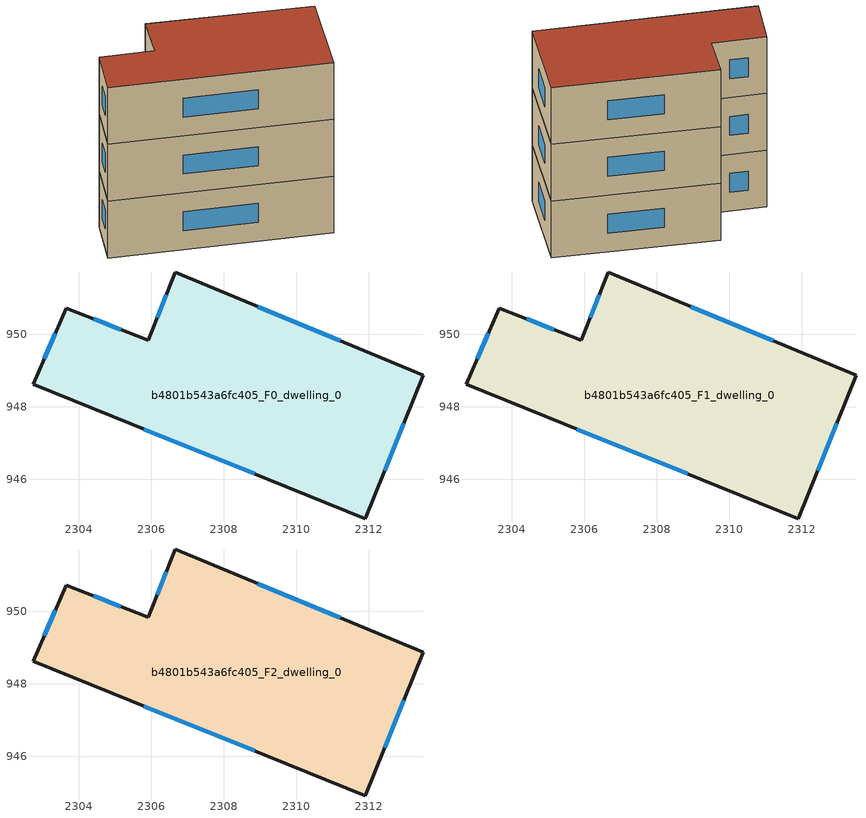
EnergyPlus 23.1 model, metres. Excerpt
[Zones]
b4801b543a6fc405_F0_dwelling_0
 floor ground (EU_floor_Construction): 2313.49,948.87 2311.9,944.91 2302.73,948.62 2303.65,950.72 2305.91,949.83 2306.65,951.71 z0
 wall outside (EU_wall_Construction): 2306.65,951.71 2305.91,949.83 2303.65,950.72 2302.73,948.62 2311.9,944.91 2313.49,948.87 2306.65,951.71 z0:3
 window (EU_Window_Construction): 2306.41,951.09 2306.16,950.46 / 2311.21,949.82 2308.93,950.77 / 2312.43,946.23 2312.96,947.55 / 2305.79,947.39 2308.85,946.15 / 2303.35,950.02 2303.04,949.32 / 2305.16,950.13 2304.41,950.43 z1:2
b4801b543a6fc405_F1_dwelling_0
 floor to b4801b543a6fc405_F0_dwelling_0 (EU_floor_Construction): 2313.49,948.87 2311.9,944.91 2302.73,948.62 2303.65,950.72 2305.91,949.83 2306.65,951.71 z3
 wall outside (EU_wall_Construction): 2306.65,951.71 2305.91,949.83 2303.65,950.72 2302.73,948.62 2311.9,944.91 2313.49,948.87 2306.65,951.71 z3:6
 window (EU_Window_Construction): 2306.41,951.09 2306.16,950.46 / 2311.21,949.82 2308.93,950.77 / 2312.43,946.23 2312.96,947.55 / 2305.79,947.39 2308.85,946.15 / 2303.35,950.02 2303.04,949.32 / 2305.16,950.13 2304.41,950.43 z4:5
b4801b543a6fc405_F2_dwelling_0
 floor to b4801b543a6fc405_F1_dwelling_0 (EU_floor_Construction): 2313.49,948.87 2311.9,944.91 2302.73,948.62 2303.65,950.72 2305.91,949.83 2306.65,951.71 z6
 wall outside (EU_wall_Construction): 2306.65,951.71 2305.91,949.83 2303.65,950.72 2302.73,948.62 2311.9,944.91 2313.49,948.87 2306.65,951.71 z6:9
 window (EU_Window_Construction): 2306.41,951.09 2306.16,950.46 / 2311.21,949.82 2308.93,950.77 / 2312.43,946.23 2312.96,947.55 / 2305.79,947.39 2308.85,946.15 / 2303.35,950.02 2303.04,949.32 / 2305.16,950.13 2304.41,950.43 z7:8
 roof outside (EU_roof_Construction): 2311.9,944.91 2313.49,948.87 2306.65,951.71 2305.91,949.83 2303.65,950.72 2302.73,948.62 z9
[Building]
EU S2 Campaign: North Axis=0; Terrain=City; Solar Distribution=FullExterior
[Site:Location]
Bologna: Latitude=44.5; Longitude=11.25; Time Zone=1; Elevation=37
[SizingPeriod:WeatherFileDays]
AnnualSizingPeriod: Begin Month=1; Begin Day of Month=1; End Month=12; End Day of Month=31; Day of Week for Start Day=Monday; Use Weather File Daylight Saving Period=No; Use Weather File Rain and Snow Indicators=No
[MATERIAL]
EU_InternalMass_Material: Roughness=MediumRough; Thickness=0.1; Conductivity=1; Density=1800; Specific Heat=900; Thermal Absorptance=0.9; Solar Absorptance=0.7; Visible Absorptance=0.7
[MATERIAL:NOMASS] Roughness=MediumRough; Thermal Absorptance=0.9; Solar Absorptance=0.7; Visible Absorptance=0.7
Name | Thermal Resistance
EU_wall_NoMass | 0.937881
EU_roof_NoMass | 0.548572
EU_floor_NoMass | 0.71348
[WINDOWMATERIAL:SIMPLEGLAZINGSYSTEM]
EU_Window_SimpleGlazing: UFactor=4.25633; Solar Heat Gain Coefficient=0.85; Visible Transmittance=0.85
[CONSTRUCTION]
EU_wall_Construction: EU_wall_NoMass
EU_roof_Construction: EU_roof_NoMass
EU_floor_Construction: EU_floor_NoMass
EU_Window_Construction: EU_Window_SimpleGlazing
EU_InternalMass_Construction: EU_InternalMass_Material
[ZONE] Type=1; Multiplier=1; Ceiling Height=autocalculate; Floor Area=autocalculate; Part of Total Floor Area=Yes
Name | Volume
b4801b543a6fc405_F0_dwelling_0 | 112.42
b4801b543a6fc405_F1_dwelling_0; b4801b543a6fc405_F2_dwelling_0 | 112.422
[INTERNALMASS] Construction=EU_InternalMass_Construction; Surface Area=37.4735
Name | Zone or ZoneList
b4801b543a6fc405_F0_dwelling_0_EU_InternalMass | b4801b543a6fc405_F0_dwelling_0
b4801b543a6fc405_F1_dwelling_0_EU_InternalMass | b4801b543a6fc405_F1_dwelling_0
b4801b543a6fc405_F2_dwelling_0_EU_InternalMass | b4801b543a6fc405_F2_dwelling_0
[OTHEREQUIPMENT] Fuel Type=Electricity; Design Level Calculation Method=Watts/Area; Power per Zone Floor Area=1; Fraction Latent=0; Fraction Radiant=0; Fraction Lost=0; Carbon Dioxide Generation Rate=0; EndUse Subcategory=EU_Step8_InternalGains
Name | Zone or ZoneList or Space or SpaceList | Schedule
EU_Step8_InternalGain_b4801b543a6fc405_F0_dwelling_0_f000 | b4801b543a6fc405_F0_dwelling_0 | EU_Step8_GainSchedule_b4801b543a6fc405_F0_dwelling_0_f000
EU_Step8_InternalGain_b4801b543a6fc405_F1_dwelling_0_f000 | b4801b543a6fc405_F1_dwelling_0 | EU_Step8_GainSchedule_b4801b543a6fc405_F1_dwelling_0_f000
EU_Step8_InternalGain_b4801b543a6fc405_F2_dwelling_0_f000 | b4801b543a6fc405_F2_dwelling_0 | EU_Step8_GainSchedule_b4801b543a6fc405_F2_dwelling_0_f000
[ZONEVENTILATION:DESIGNFLOWRATE] Schedule=EU_AlwaysOn; Design Flow Rate Calculation Method=AirChanges/Hour; Air Changes per Hour=0.687892; Ventilation Type=Natural; Fan Pressure Rise=0; Fan Total Efficiency=1; Constant Term Coefficient=1; Temperature Term Coefficient=0; Velocity Term Coefficient=0; Velocity Squared Term Coefficient=0; Minimum Indoor Temperature=-100; Maximum Indoor Temperature=100; Delta Temperature=-100; Minimum Outdoor Temperature=-100; Maximum Outdoor Temperature=100; Maximum Wind Speed=40
Name | Zone or ZoneList or Space or SpaceList
EU_ConstantAir_b4801b543a6fc405_F0_dwelling_0 | b4801b543a6fc405_F0_dwelling_0
EU_ConstantAir_b4801b543a6fc405_F1_dwelling_0 | b4801b543a6fc405_F1_dwelling_0
EU_ConstantAir_b4801b543a6fc405_F2_dwelling_0 | b4801b543a6fc405_F2_dwelling_0
[HVACTEMPLATE:THERMOSTAT] Constant Heating Setpoint=20; Constant Cooling Setpoint=50
EU_HeatOnly_b4801b543a6fc405_F0_dwelling_0; EU_HeatOnly_b4801b543a6fc405_F1_dwelling_0; EU_HeatOnly_b4801b543a6fc405_F2_dwelling_0
[HVACTEMPLATE:ZONE:IDEALLOADSAIRSYSTEM] System Availability Schedule=EU_AlwaysOn; Maximum Heating Supply Air Temperature=50; Minimum Cooling Supply Air Temperature=13; Maximum Heating Supply Air Humidity Ratio=0.0156; Minimum Cooling Supply Air Humidity Ratio=0.0077; Heating Limit=NoLimit; Cooling Limit=NoLimit; Heating Availability Schedule=EU_AlwaysOn; Cooling Availability Schedule=EU_CoolingOff; Dehumidification Control Type=ConstantSensibleHeatRatio; Cooling Sensible Heat Ratio=0.7; Dehumidification Setpoint=60; Humidification Control Type=None; Humidification Setpoint=30; Outdoor Air Method=None; Outdoor Air Flow Rate per Person=0.00944; Outdoor Air Flow Rate per Zone Floor Area=0; Outdoor Air Flow Rate per Zone=0; Demand Controlled Ventilation Type=None; Outdoor Air Economizer Type=NoEconomizer; Heat Recovery Type=None; Sensible Heat Recovery Effectiveness=0.7; Latent Heat Recovery Effectiveness=0.65
Name | Template Thermostat
b4801b543a6fc405_F0_dwelling_0 | EU_HeatOnly_b4801b543a6fc405_F0_dwelling_0
b4801b543a6fc405_F1_dwelling_0 | EU_HeatOnly_b4801b543a6fc405_F1_dwelling_0
b4801b543a6fc405_F2_dwelling_0 | EU_HeatOnly_b4801b543a6fc405_F2_dwelling_0
[SIZING:ZONE] Zone Cooling Design Supply Air Temperature Input Method=SupplyAirTemperature; Zone Cooling Design Supply Air Temperature=13; Zone Heating Design Supply Air Temperature Input Method=SupplyAirTemperature; Zone Heating Design Supply Air Temperature=50; Zone Cooling Design Supply Air Humidity Ratio=0.008; Zone Heating Design Supply Air Humidity Ratio=0.008; Cooling Design Air Flow Method=DesignDay; Cooling Design Air Flow Rate=0; Cooling Minimum Air Flow per Zone Floor Area=0.000762; Cooling Minimum Air Flow=0; Cooling Minimum Air Flow Fraction=0.2; Heating Design Air Flow Method=DesignDay; Heating Design Air Flow Rate=0; Heating Maximum Air Flow per Zone Floor Area=0.002032; Heating Maximum Air Flow=0.141576; Heating Maximum Air Flow Fraction=0.3; Account for Dedicated Outdoor Air System=No; Dedicated Outdoor Air System Control Strategy=NeutralSupplyAir; Dedicated Outdoor Air Low Setpoint Temperature for Design=autosize; Dedicated Outdoor Air High Setpoint Temperature for Design=autosize; Zone Load Sizing Method=Sensible Load Only No Latent Load; Zone Latent Cooling Design Supply Air Humidity Ratio Input Method=HumidityRatioDifference; Zone Cooling Design Supply Air Humidity Ratio Difference=0.005; Zone Latent Heating Design Supply Air Humidity Ratio Input Method=HumidityRatioDifference; Zone Humidification Design Supply Air Humidity Ratio Difference=0.005
b4801b543a6fc405_F0_dwelling_0; b4801b543a6fc405_F1_dwelling_0; b4801b543a6fc405_F2_dwelling_0
[SCHEDULE:CONSTANT]
Name | Hourly Value
EU_AlwaysOn | 1
EU_CoolingOff | 0
[SCHEDULE:FILE] Column Number=1; Rows to Skip at Top=0; Number of Hours of Data=8760; Column Separator=Comma; Interpolate to Timestep=No; Minutes per Item=60; Adjust Schedule for Daylight Savings=Yes
Name | File
EU_Step8_GainSchedule_b4801b543a6fc405_F0_dwelling_0_f000 | ../../schedules/b4801b543a6fc405/b4801b543a6fc405_F0_dwelling_0_f000_gain.csv
EU_Step8_GainSchedule_b4801b543a6fc405_F1_dwelling_0_f000 | ../../schedules/b4801b543a6fc405/b4801b543a6fc405_F1_dwelling_0_f000_gain.csv
EU_Step8_GainSchedule_b4801b543a6fc405_F2_dwelling_0_f000 | ../../schedules/b4801b543a6fc405/b4801b543a6fc405_F2_dwelling_0_f000_gain.csv
